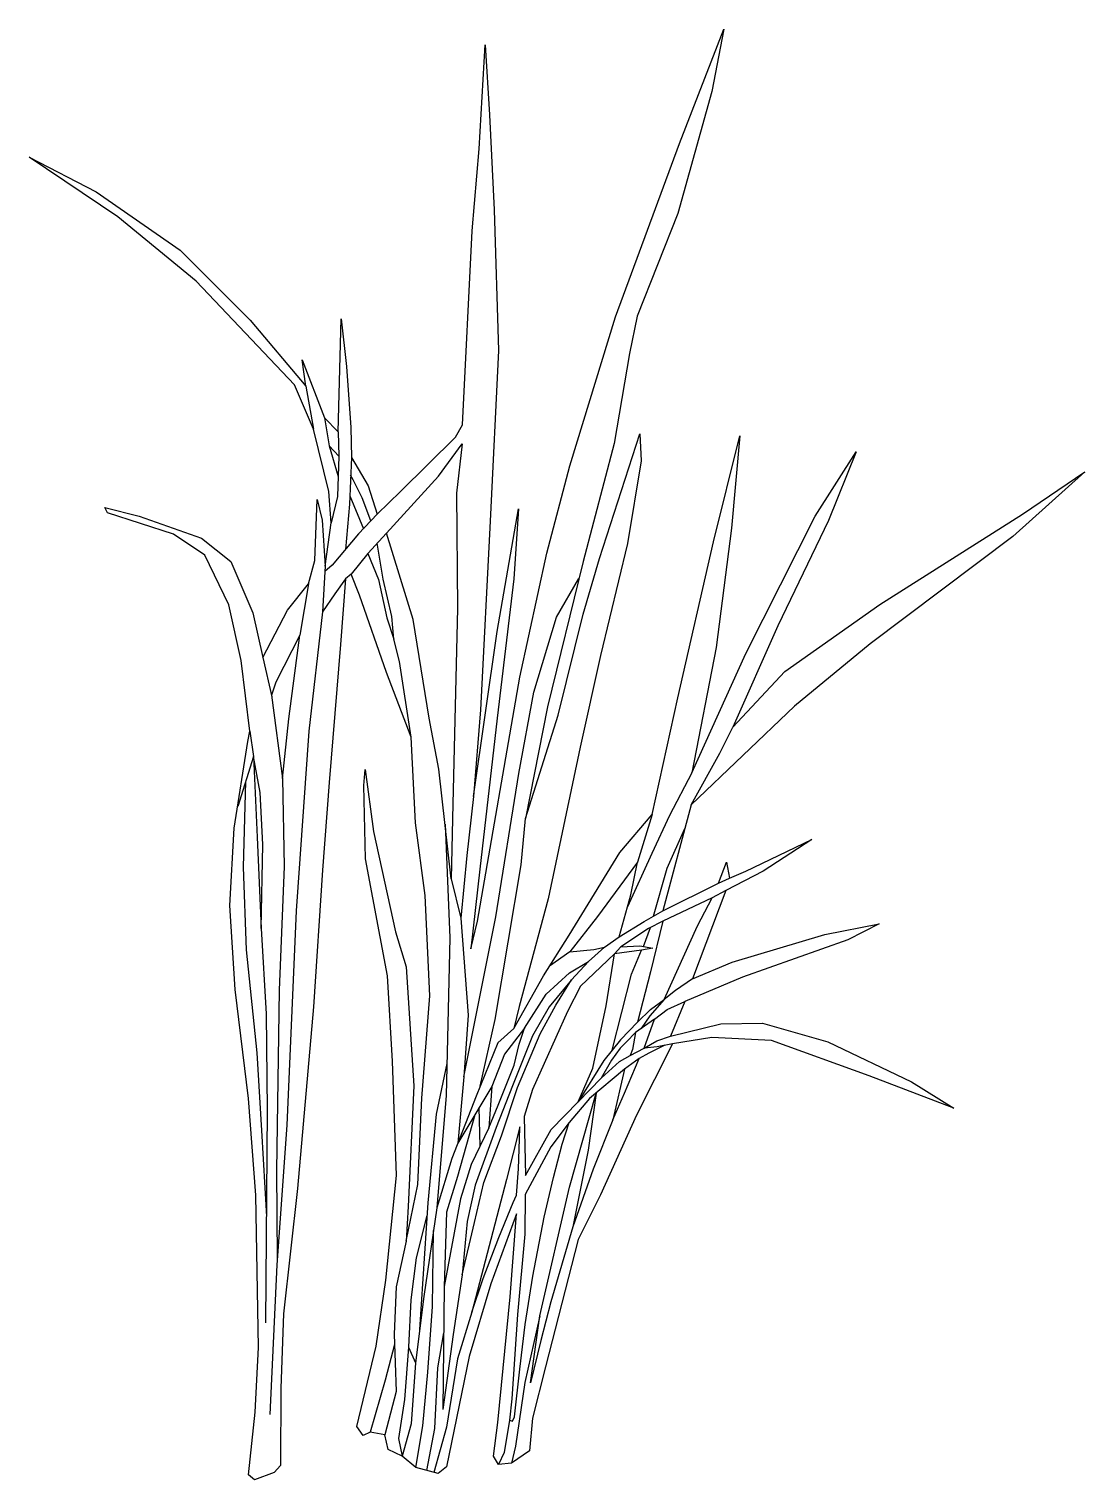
# Model space of a CAD drawing. Header units: feet. Extents: x 89 to 238, y -57 to 31.
# Drawn here: x 158.774 to 161.596, y -21.966 to -18.088 of the extents above; entities that cross this region are included whole.
import ezdxf

# ---------------------------------------------------------------- set-up
doc = ezdxf.new("R2010")
doc.units = ezdxf.units.FT
doc.header["$MEASUREMENT"] = 0
doc.layers.add('inner', color=1, linetype='Continuous')
doc.layers.add('outer', color=3, linetype='Continuous')

msp = doc.modelspace()

# ---------------------------------------------------------------- linework, layer by layer
at = {"layer": 'inner'}
for points in [[(159.5132, -19.0418), (159.534, -19.1571)], [(159.5632, -19.127), (159.5763, -19.2013), (159.6, -19.2832)], [(159.6003, -19.1641), (159.602, -19.2289), (159.598, -19.3374), (159.5814, -19.4075)], [(159.5763, -19.2013), (159.602, -19.2289)], [(159.6355, -19.2326), (159.6299, -19.3574), (159.6196, -19.4789)], [(159.6875, -19.4023), (159.6639, -19.3406), (159.6403, -19.2923), (159.6334, -19.28)], [(159.6309, -19.3352), (159.6675, -19.4236)], [(159.704, -19.3846), (159.6548, -19.4373), (159.5844, -19.5206), (159.5648, -19.5373)], [(159.729, -19.4347), (159.6794, -19.4896), (159.6345, -19.5448)], [(159.795, -19.98), (159.7643, -19.7782), (159.7485, -19.7186), (159.7437, -19.658), (159.7205, -19.5576), (159.7042, -19.4621)], [(159.6794, -19.4896), (159.7077, -19.5585), (159.73, -19.6614), (159.7485, -19.7186)], [(159.5656, -19.523), (159.5585, -19.6451), (159.5218, -19.9642), (159.4879, -20.4442), (159.4625, -21.0175), (159.4361, -21.3908), (159.4176, -21.791)], [(159.5206, -19.5704), (159.4975, -19.7079)], [(159.6195, -19.5568), (159.5915, -19.5968), (159.5585, -19.6451)], [(159.9355, -20.8885), (160.0216, -20.4609), (160.0826, -20.0778), (160.1227, -19.8602), (160.1835, -19.6596), (160.2432, -19.556)], [(159.3991, -19.7673), (159.4227, -19.8727)], [(159.3638, -19.9642), (159.3735, -20.0324)], [(160.5433, -20.1608), (160.6202, -20.0228), (160.6545, -19.9533)], [(159.3735, -20.0324), (159.3316, -20.1652)], [(160.5451, -20.0756), (160.4853, -20.19), (160.438, -20.2914), (160.3731, -20.4339)], [(159.3526, -20.0988), (159.3458, -20.3277), (159.3539, -20.5486), (159.3824, -20.8243), (159.3953, -21.0317), (159.4083, -21.2616)], [(159.4513, -20.0908), (159.4556, -20.3257), (159.4423, -20.6563), (159.4351, -21.1385), (159.4372, -21.3757)], [(159.9615, -20.1386), (159.9436, -20.2965), (159.928, -20.4638)], [(159.9794, -20.9131), (160.0196, -20.7346), (160.0887, -20.3213), (160.1005, -20.1979)], [(160.4395, -20.1868), (160.3996, -20.3147)], [(159.8857, -20.2127), (159.898, -20.5163), (159.8889, -20.938), (159.8634, -21.2381), (159.8289, -21.4752), (159.8064, -21.6523)], [(160.4426, -20.4585), (160.4792, -20.3303), (160.5262, -20.2246)], [(159.9024, -20.359), (159.928, -20.4638), (159.9475, -20.7234), (159.9355, -20.8885)], [(160.6164, -20.3703), (160.6453, -20.3573)], [(160.6357, -20.39), (160.5998, -20.4096)], [(160.4674, -20.4718), (160.4297, -20.4918), (160.3554, -20.5403), (160.3388, -20.559)], [(160.3509, -20.5141), (160.4179, -20.4727), (160.4673, -20.4443)], [(159.3942, -20.4919), (159.4076, -20.72), (159.4107, -20.9772), (159.4058, -21.5459)], [(160.4158, -20.5397), (160.4348, -20.4891)], [(160.2233, -20.6291), (160.2693, -20.5799), (160.3119, -20.542)], [(160.3326, -20.8172), (160.3835, -20.6142), (160.411, -20.5495)], [(160.3554, -20.5403), (160.4059, -20.5381), (160.4407, -20.544), (160.411, -20.5495), (160.3388, -20.559)], [(160.0982, -20.7582), (160.1554, -20.6675), (160.218, -20.6106), (160.2693, -20.5799)], [(160.2193, -20.554), (160.165, -20.5924)], [(160.547, -20.6259), (160.5013, -20.6577), (160.4714, -20.6816)], [(160.4714, -20.6816), (160.4332, -20.7251), (160.41, -20.7587)], [(160.4451, -20.7342), (160.4794, -20.7086), (160.5268, -20.6872)], [(160.3996, -20.7422), (160.3549, -20.7894), (160.3103, -20.8449), (160.2412, -20.9551)], [(160.069, -20.7593), (160.0269, -20.7974), (159.9685, -20.9396), (159.9041, -21.1061), (159.8634, -21.2381)], [(160.3948, -20.7693), (160.3707, -20.7947), (160.3535, -20.8114), (160.3307, -20.8436), (160.303, -20.8915)], [(160.4179, -20.8116), (160.4513, -20.7918), (160.4877, -20.7797)], [(160.4727, -20.8039), (160.4306, -20.8253), (160.4044, -20.8395)], [(160.4933, -20.8), (160.4521, -20.8077), (160.4179, -20.8116)], [(159.8908, -20.8525), (159.8619, -20.9875), (159.8394, -21.2246), (159.8177, -21.5638)], [(160.2412, -20.9551), (160.303, -20.8915), (160.3516, -20.8476), (160.3805, -20.8307)], [(159.9355, -20.8885), (159.9197, -21.0658)], [(160.3653, -20.8674), (160.2717, -20.9465), (160.2173, -21.0106)], [(160.0104, -20.9139), (159.9197, -21.0658)], [(160.1139, -21.7058), (160.1385, -21.5266), (160.2184, -21.183), (160.2892, -20.9317)], [(160.2892, -20.9317), (160.2677, -21.084), (160.2271, -21.2894)], [(159.9792, -21.0734), (159.9768, -20.9701)], [(159.965, -20.9898), (159.9187, -21.1548), (159.8895, -21.2496), (159.8834, -21.4489), (159.8798, -21.7771)], [(160.3342, -21.003), (160.2812, -21.1348), (160.2271, -21.2894), (160.168, -21.4892), (160.1414, -21.5926), (160.1139, -21.7058)], [(160.0026, -21.0244), (159.9558, -21.1224), (159.9273, -21.2139), (159.8834, -21.4489)], [(159.8373, -21.2585), (159.8087, -21.3722), (159.7943, -21.4838), (159.7879, -21.6106), (159.8064, -21.6523), (159.7951, -21.8156), (159.7707, -21.9024)], [(159.7815, -21.3277), (159.7554, -21.4497), (159.7494, -21.5758), (159.7554, -21.7289), (159.7244, -21.845)], [(159.8078, -21.932), (159.8264, -21.8213), (159.8399, -21.6772), (159.8519, -21.5016), (159.8546, -21.2988)], [(159.9315, -21.4171), (159.9077, -21.5766), (159.8798, -21.7771)], [(159.9575, -21.5168), (159.9187, -21.6422), (159.8895, -21.8245), (159.8555, -21.9455)], [(160.1385, -21.5266), (160.0984, -21.7055), (160.0738, -21.8749), (160.0634, -21.9209)], [(159.8374, -21.9404), (159.8579, -21.8282), (159.8666, -21.6658), (159.8821, -21.5726)], [(159.7505, -21.604), (159.7254, -21.6988), (159.6855, -21.8376)], [(159.7879, -21.6106), (159.7776, -21.7502), (159.7616, -21.8547), (159.7707, -21.9024)], [(160.0582, -21.8061), (160.0433, -21.8926), (160.0282, -21.9246)]]:
    msp.add_lwpolyline(points, dxfattribs=at)
at = {"layer": 'outer'}
for points in [[(159.4459, -21.9266), (159.4294, -21.9461), (159.3769, -21.9657), (159.3604, -21.9521), (159.3784, -21.7841), (159.3874, -21.6115), (159.3799, -21.2048), (159.3602, -20.9464), (159.3249, -20.6547), (159.3103, -20.4298), (159.3225, -20.2232), (159.359, -19.9922), (159.3638, -19.9642), (159.3407, -19.7758), (159.3079, -19.6263), (159.2435, -19.4938), (159.1596, -19.4379), (158.9834, -19.3808), (158.9761, -19.3662), (159.0684, -19.3893), (159.235, -19.4488), (159.3128, -19.5108), (159.3723, -19.6482), (159.3991, -19.7673), (159.4647, -19.6409), (159.5206, -19.5704), (159.5377, -19.5084), (159.5437, -19.3455), (159.5571, -19.4002), (159.5656, -19.523), (159.5814, -19.4075), (159.5753, -19.3236), (159.534, -19.1571), (159.4834, -19.0388), (159.2204, -18.762), (159.0111, -18.5897), (158.7739, -18.4304), (158.9537, -18.523), (159.1778, -18.6787), (159.3653, -18.8658), (159.5132, -19.0418), (159.5039, -18.9714), (159.5632, -19.127), (159.6003, -19.1641), (159.6077, -18.8621), (159.6225, -18.9899), (159.6336, -19.153), (159.6355, -19.2326), (159.6799, -19.3086), (159.704, -19.3846), (159.767, -19.3234), (159.9134, -19.1789), (159.9319, -19.1456), (159.9578, -18.6268), (159.9764, -18.4082), (159.993, -18.1303), (160.0042, -18.3174), (160.0171, -18.5712), (160.0282, -18.9473), (160.006, -19.4031), (159.9801, -19.907), (159.9615, -20.1386), (160.0245, -19.6977), (160.082, -19.3697), (160.069, -19.5569), (160.0245, -19.9293), (159.9782, -20.3332), (159.9541, -20.5462), (159.9727, -20.4721), (160.0857, -19.8199), (160.1579, -19.4883), (160.2191, -19.2549), (160.3413, -18.8565), (160.5118, -18.3934), (160.6304, -18.0877), (160.5989, -18.2544), (160.5081, -18.5805), (160.3988, -18.8547), (160.3784, -18.9547), (160.3376, -19.1956), (160.2543, -19.5105), (160.1598, -19.8996), (160.1005, -20.1979), (160.1876, -19.9218), (160.2543, -19.6513), (160.2987, -19.5031), (160.4062, -19.1696), (160.4099, -19.2419), (160.3728, -19.4624), (160.3006, -19.7625), (160.2469, -20.0071), (160.1616, -20.4128), (160.0838, -20.7), (160.069, -20.7593), (160.1487, -20.6185), (160.2172, -20.5092), (160.3525, -20.2887), (160.4395, -20.1868), (160.5081, -19.8755), (160.6026, -19.4587), (160.673, -19.1752), (160.6507, -19.4216), (160.61, -19.7403), (160.5451, -20.0756), (160.6897, -19.757), (160.8749, -19.3901), (160.9842, -19.2178), (160.9101, -19.4012), (160.7749, -19.6828), (160.6545, -19.9533), (160.7934, -19.8051), (161.0472, -19.6254), (161.4289, -19.3846), (161.5956, -19.2715), (161.403, -19.4438), (161.0213, -19.731), (160.8193, -19.8978), (160.5433, -20.1608), (160.4673, -20.4443), (160.6164, -20.3703), (160.6378, -20.3146), (160.6453, -20.3573), (160.6897, -20.3387), (160.8657, -20.2535), (160.736, -20.3387), (160.6357, -20.39), (160.547, -20.6259), (160.6526, -20.5814), (160.9009, -20.5073), (161.0454, -20.4795), (160.962, -20.5221), (160.6804, -20.6222), (160.5268, -20.6872), (160.4877, -20.7797), (160.623, -20.7463), (160.7341, -20.7445), (160.9083, -20.7945), (161.1325, -20.9019), (161.2455, -20.9723), (161.0194, -20.8853), (160.7582, -20.7908), (160.5989, -20.7834), (160.4933, -20.8), (160.3969, -20.9909), (160.3006, -21.2039), (160.2413, -21.3225), (160.1542, -21.6634), (160.119, -21.8005), (160.1116, -21.8876), (160.0634, -21.9209), (160.0282, -21.9246), (160.0153, -21.9024), (160.0264, -21.8116), (160.0597, -21.4763), (160.0764, -21.254), (160.0079, -21.4411), (159.9504, -21.6356), (159.8893, -21.9302), (159.867, -21.9487), (159.8078, -21.932), (159.7707, -21.9024), (159.7337, -21.8839), (159.7244, -21.845), (159.6855, -21.8376), (159.667, -21.8468), (159.6495, -21.8229), (159.702, -21.6083), (159.7275, -21.4312), (159.756, -21.1521), (159.7455, -20.8459), (159.732, -20.6178), (159.6735, -20.3057), (159.669, -20.1091), (159.672, -20.0671), (159.6945, -20.2322), (159.753, -20.5008), (159.7815, -20.5938), (159.8025, -20.912), (159.7875, -21.2346), (159.7815, -21.3277), (159.8131, -21.1761), (159.8236, -20.945), (159.8446, -20.6719), (159.8326, -20.4032), (159.8071, -20.2096), (159.795, -19.98), (159.729, -19.8075), (159.657, -19.6004), (159.6345, -19.5448), (159.6195, -19.5568), (159.606, -19.7324), (159.5759, -20.1016), (159.5579, -20.3357), (159.534, -20.701), (159.4914, -21.1864), (159.4543, -21.5217), (159.4469, -21.72)], [(159.729, -19.4347), (159.868, -19.2828), (159.9316, -19.1965), (159.9164, -19.3281), (159.9191, -19.6365), (159.9061, -20.1589), (159.9024, -20.359), (159.869, -20.0663), (159.8431, -19.9292), (159.8005, -19.6661)], [(159.4975, -19.7079), (159.4331, -19.8331), (159.4222, -19.8683), (159.4513, -20.0908), (159.4684, -19.9315)], [(159.3735, -20.0324), (159.3833, -20.2476), (159.3942, -20.4919), (159.3991, -20.267), (159.3918, -20.1284)], [(160.3996, -20.3147), (160.2927, -20.4599), (160.2193, -20.554), (160.2832, -20.5476), (160.3119, -20.542), (160.3509, -20.5141), (160.382, -20.4017)], [(160.4674, -20.4718), (160.4347, -20.6074), (160.3996, -20.7422), (160.4347, -20.7079), (160.4714, -20.6816), (160.5599, -20.4846), (160.5998, -20.4096)], [(160.3388, -20.559), (160.2472, -20.646), (160.2127, -20.7135), (160.1197, -20.9221), (160.0972, -20.9942), (160.1002, -21.1517), (160.1692, -21.0287), (160.2412, -20.9551), (160.2803, -20.8651), (160.3163, -20.6985)], [(160.2233, -20.6291), (160.1635, -20.7007), (160.1195, -20.7782), (160.0659, -20.9126), (160.022, -21.0237), (159.9658, -21.1775), (159.9451, -21.2744), (159.9315, -21.4171), (159.9645, -21.2776), (159.9897, -21.171), (160.0368, -21.0457), (160.0788, -20.9165), (160.1402, -20.7731), (160.1815, -20.6968)], [(160.4451, -20.7342), (160.3948, -20.7693), (160.3868, -20.8148), (160.3805, -20.8307), (160.4179, -20.8116)], [(160.0982, -20.7582), (160.0446, -20.8273), (160.0104, -20.9139), (160.0026, -21.0244), (160.0278, -20.9636), (160.0704, -20.857), (160.0836, -20.8009)], [(160.4044, -20.8395), (160.3653, -20.8674), (160.3342, -21.003), (160.3653, -20.932)], [(160.2173, -21.0106), (160.1682, -21.0752), (160.0997, -21.2025), (160.0991, -21.309), (160.0789, -21.5236), (160.064, -21.7486), (160.0582, -21.8061), (160.0659, -21.8087), (160.0711, -21.7971), (160.0859, -21.6698), (160.0995, -21.5497), (160.1202, -21.4205), (160.1505, -21.2628), (160.1751, -21.1575), (160.199, -21.0684)], [(160.0851, -21.022), (160.0495, -21.1623), (159.9924, -21.3809), (159.9575, -21.5168), (159.9874, -21.4273), (160.0297, -21.3179), (160.0674, -21.2237), (160.0763, -21.2044), (160.0816, -21.1343), (160.0842, -21.0552)]]:
    msp.add_lwpolyline(points, close=True, dxfattribs=at)

doc.saveas('drawing.dxf')
